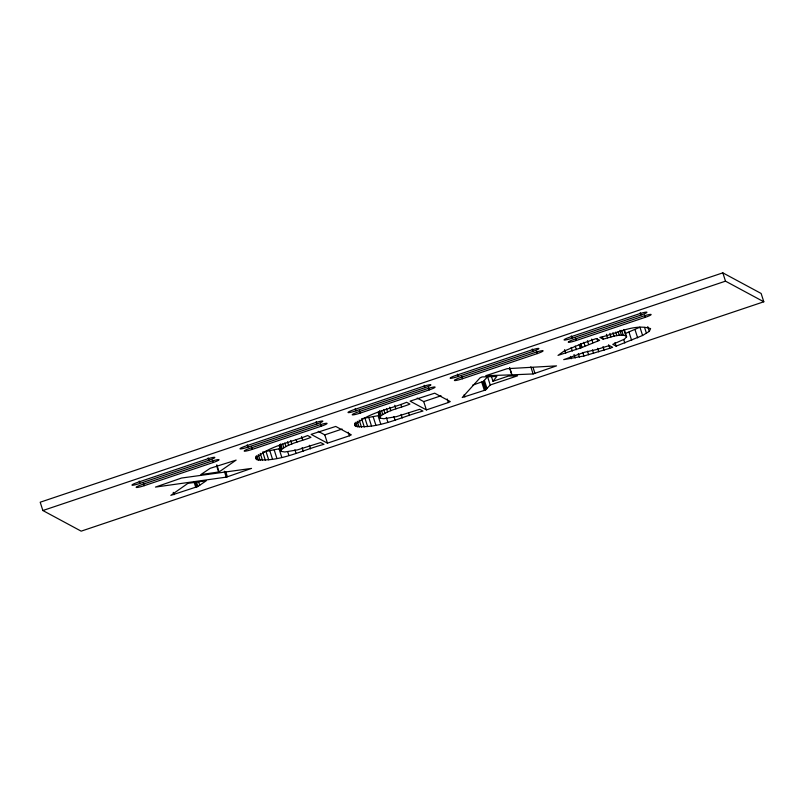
<?xml version="1.0" encoding="UTF-8"?>
<svg xmlns="http://www.w3.org/2000/svg" width="804" height="804" viewBox="0 0 804 804"><rect width="100%" height="100%" fill="white"/><g stroke="black" fill="none" stroke-linecap="round" stroke-linejoin="round"><path stroke-width="1.21" d="M649.28 331.379L650.597 328.615C634.416 323.218 615.804 334.092 599.844 337.389L603.131 339.157C610.457 337.368 618.165 333.891 625.803 335.72L626.617 336.836L624.386 339.167L612.759 344.343L616.105 346.142L642.587 335.489L649.28 331.379L647.753 326.635M280.616 450.27C288.968 443.054 300.997 441.517 310.977 437.326L307.651 435.537C290.465 442.612 269.903 445.667 255.803 458.2L256.516 459.476C279.47 462.451 302.143 450.039 323.972 444.331L320.685 442.562L297.369 449.908L284.827 451.979L281.209 451.406L279.088 445.516M379.568 417.015C387.92 409.809 399.95 408.261 409.929 404.07L406.613 402.291C389.427 409.367 368.865 412.422 354.765 424.954L355.479 426.22C378.423 429.205 401.095 416.794 422.934 411.075L419.648 409.306L396.322 416.663L383.779 418.723L380.171 418.16L378.051 412.271M492.963 381.257L496.832 376.443L482.109 376.925L480.078 377.83L462.24 397.508L485.435 390.02L490.229 384.995L517.545 375.82L508.349 376.091L492.963 381.257L491.063 375.327M472.571 385.196L483.556 381.287L487.566 376.694L490.229 384.995M511.977 374.845L533.122 373.95L556.539 365.87L507.123 368.694L485.757 375.699L511.977 374.845L509.686 367.719M219.08 471.938L236.135 460.099L210.135 468.33L200.839 474.571L219.08 471.938L216.799 464.823M197.895 486.48L206.256 480.762L187.905 483.365L170.83 495.364L197.895 486.48L196.367 481.727M581.473 347.68L599.643 340.303L596.347 338.534L582.377 343.429L563.865 351.197L558.006 355.398L581.473 347.68L580.337 344.112M625.572 333.389L639.924 327.188L642.587 335.489M349.368 435.798L351.318 434.833L335.73 426.442L311.118 434.371L327.439 443.165L349.368 435.798L348.222 432.24M448.32 402.543L450.28 401.578L434.693 393.186L410.07 401.126L426.391 409.909L448.32 402.543L447.175 398.985M722.826 272.847L40.2 502.219L42.863 510.53L81.174 531.153L763.8 301.781L761.137 293.47L722.826 272.847L725.499 281.159L763.8 301.781M42.863 510.53L725.499 281.159M139.966 483.415L208.919 460.25A7.316 0.864 -17.8 0 0 214.758 457.365A7.316 0.864 -17.8 0 0 206.819 459.114L137.866 482.289A7.316 0.864 -17.8 0 0 132.017 485.174A7.316 0.864 -17.8 0 0 139.966 483.415L139.203 481.043M247.994 447.124L316.947 423.949A7.316 0.864 -17.8 0 0 322.786 421.065A7.316 0.864 -17.8 0 0 314.836 422.824L245.883 445.989A7.316 0.864 -17.8 0 0 240.044 448.873A7.316 0.864 -17.8 0 0 247.994 447.124L247.23 444.753M356.021 410.824L424.974 387.659A7.316 0.864 -17.8 0 0 430.813 384.774A7.316 0.864 -17.8 0 0 422.864 386.523L353.911 409.688A7.316 0.864 -17.8 0 0 348.072 412.573A7.316 0.864 -17.8 0 0 356.021 410.824L355.257 408.452M458.179 376.493L532.992 351.358A7.316 0.864 -17.8 0 0 538.841 348.474A7.316 0.864 -17.8 0 0 530.891 350.222L456.069 375.367A7.316 0.864 -17.8 0 0 450.23 378.252A7.316 0.864 -17.8 0 0 458.179 376.493L457.416 374.121M572.066 338.233L641.019 315.057A7.316 0.864 -17.8 0 0 646.868 312.173A7.316 0.864 -17.8 0 0 638.919 313.922L569.966 337.097A7.316 0.864 -17.8 0 0 564.127 339.981A7.316 0.864 -17.8 0 0 572.066 338.233L571.302 335.851M144.177 485.686L213.13 462.521A7.316 0.864 -17.8 0 0 218.969 459.637A7.316 0.864 -17.8 0 0 211.02 461.385L142.067 484.551A7.316 0.864 -17.8 0 0 136.228 487.435A7.316 0.864 -17.8 0 0 144.177 485.686L143.413 483.315M252.205 449.386L321.158 426.22A7.316 0.864 -17.8 0 0 326.997 423.336A7.316 0.864 -17.8 0 0 319.047 425.085L250.094 448.25A7.316 0.864 -17.8 0 0 244.255 451.134A7.316 0.864 -17.8 0 0 252.205 449.386L251.441 447.014M360.222 413.085L429.175 389.92A7.316 0.864 -17.8 0 0 435.024 387.036A7.316 0.864 -17.8 0 0 427.075 388.784L358.122 411.96A7.316 0.864 -17.8 0 0 352.283 414.844A7.316 0.864 -17.8 0 0 360.222 413.085L359.468 410.713M462.38 378.764L537.203 353.619A7.316 0.864 -17.8 0 0 543.052 350.735A7.316 0.864 -17.8 0 0 535.102 352.494L460.28 377.629A7.316 0.864 -17.8 0 0 454.441 380.513A7.316 0.864 -17.8 0 0 462.38 378.764L461.627 376.393M576.277 340.494L645.23 317.329A7.316 0.864 -17.8 0 0 651.069 314.444A7.316 0.864 -17.8 0 0 643.13 316.193L574.177 339.358A7.316 0.864 -17.8 0 0 568.327 342.243A7.316 0.864 -17.8 0 0 576.277 340.494L575.513 338.122M318.243 431.346L324.776 434.863L342.082 429.045M417.196 398.091L423.728 401.608L441.034 395.789M227.371 476.782L251.541 468.4L181.593 478.028L155.453 487.083L226.236 477.134L227.371 476.782L225.854 472.038M609.784 348.293L612.668 347.318L609.382 345.549L596.236 349.619L584.448 352.273L563.704 359.639L583.925 356.011L609.784 348.293L608.648 344.735M263.792 451.828L281.47 448.33M364.302 427.024L361.639 418.713L378.051 415.698L380.714 423.999M644.466 314.957L645.23 317.329M640.255 312.686L641.019 315.057M644.557 327.399L646.466 333.338M634.979 329.529L637.642 337.841M628.979 332.082L631.642 340.383M624.326 329.71L626.617 336.836M623.894 329.791L625.803 335.72M621.693 330.394L623.211 335.137M623.693 339.449L624.839 343.006M619.904 330.384L621.432 335.127M618.165 331.74L619.311 335.298M615.723 332.092L616.869 335.66M612.949 332.645L614.095 336.203M614.959 342.584L616.105 346.142M609.854 333.369L611 336.926M606.427 334.283L607.563 337.851M602.367 336.786L603.131 339.157M603.01 346.584L604.156 350.142M596.95 338.574L597.714 340.946M597.613 348.283L598.749 351.84M591.684 339.107L592.819 342.665M592.437 349.83L593.583 353.388M587.433 340.735L588.578 344.293M587.493 351.217L588.639 354.775M583.835 342.283L584.98 345.841M580.88 343.74L582.026 347.298M582.779 352.453L583.925 356.011M579.212 344.635L580.357 348.192M578.297 353.529L579.443 357.087M575.222 346.082L576.367 349.639M574.046 354.453L575.192 358.011M571.182 347.439L572.327 350.996M570.408 356.403L571.162 358.775M564.619 349.619L565.755 353.177M536.439 351.247L537.203 353.619M532.238 348.986L532.992 351.358M533.062 367.498L534.972 373.428M530.831 366.835L533.122 373.95M509.555 367.82L511.465 373.749M484.37 380.362L487.043 388.664M483.556 381.287L486.229 389.588M482.762 381.719L485.435 390.02M481.717 382.121L484.38 390.432M464.199 394.583L464.953 396.955M428.421 387.548L429.175 389.92M424.21 385.277L424.974 387.659M423.728 401.608L426.391 409.909M408.703 413.226L409.467 415.598M400.894 404.482L401.658 406.854M401.085 414.392L402.231 417.959M394.754 405.296L395.9 408.864M393.88 416.583L395.025 420.14M389.679 407.216L390.824 410.774M386.453 408.553L387.588 412.11M386.332 417.407L387.85 422.16M383.759 409.769L384.905 413.326M381.609 410.864L382.754 414.422M379.629 410.663L381.146 415.407M378.563 411.517L380.091 416.271M378.503 412.351L380.403 418.281M378.644 413.407L380.171 418.16M373.177 416.784L375.85 425.085M368.815 417.648L371.488 425.949M364.976 418.291L367.639 426.592M359.197 420.11L361.478 427.236M357.267 421.296L359.177 427.225M355.85 422.251L357.378 426.994M354.946 422.994L356.092 426.552M354.715 423.849L355.479 426.22M324.776 434.863L327.439 443.165M320.394 423.849L321.158 426.22M316.183 421.577L316.947 423.949M309.369 445.295L310.515 448.853M301.56 436.542L302.706 440.1M302.123 447.647L303.269 451.205M296.173 439.738L296.937 442.11M294.917 449.828L296.063 453.396M290.726 440.471L291.872 444.029M287.49 441.798L288.636 445.356M284.797 443.014L285.943 446.572M287.752 451.848L288.897 455.406M282.656 444.109L283.792 447.677M280.666 443.908L282.194 448.652M279.611 444.773L281.129 449.516M279.541 445.597L281.45 451.536M279.31 445.476L281.209 451.406M279.099 448.944L281.762 457.255M274.224 450.029L276.888 458.34M269.863 450.893L272.526 459.195M266.013 451.536L268.687 459.848M262.677 451.969L265.35 460.27M260.245 453.366L262.526 460.481M258.315 454.541L260.215 460.471M256.898 455.506L258.416 460.25M255.994 456.24L257.139 459.808M255.762 457.094L256.516 459.476M224.326 471.204L226.236 477.134M216.748 466.159L218.648 472.089M212.367 460.139L213.13 462.521M208.156 457.878L208.919 460.25M198.558 481.666L199.704 485.224M195.352 482.239L196.879 486.983M193.875 481.465L195.784 487.405M173.242 492.349L174.006 494.721"/></g></svg>
